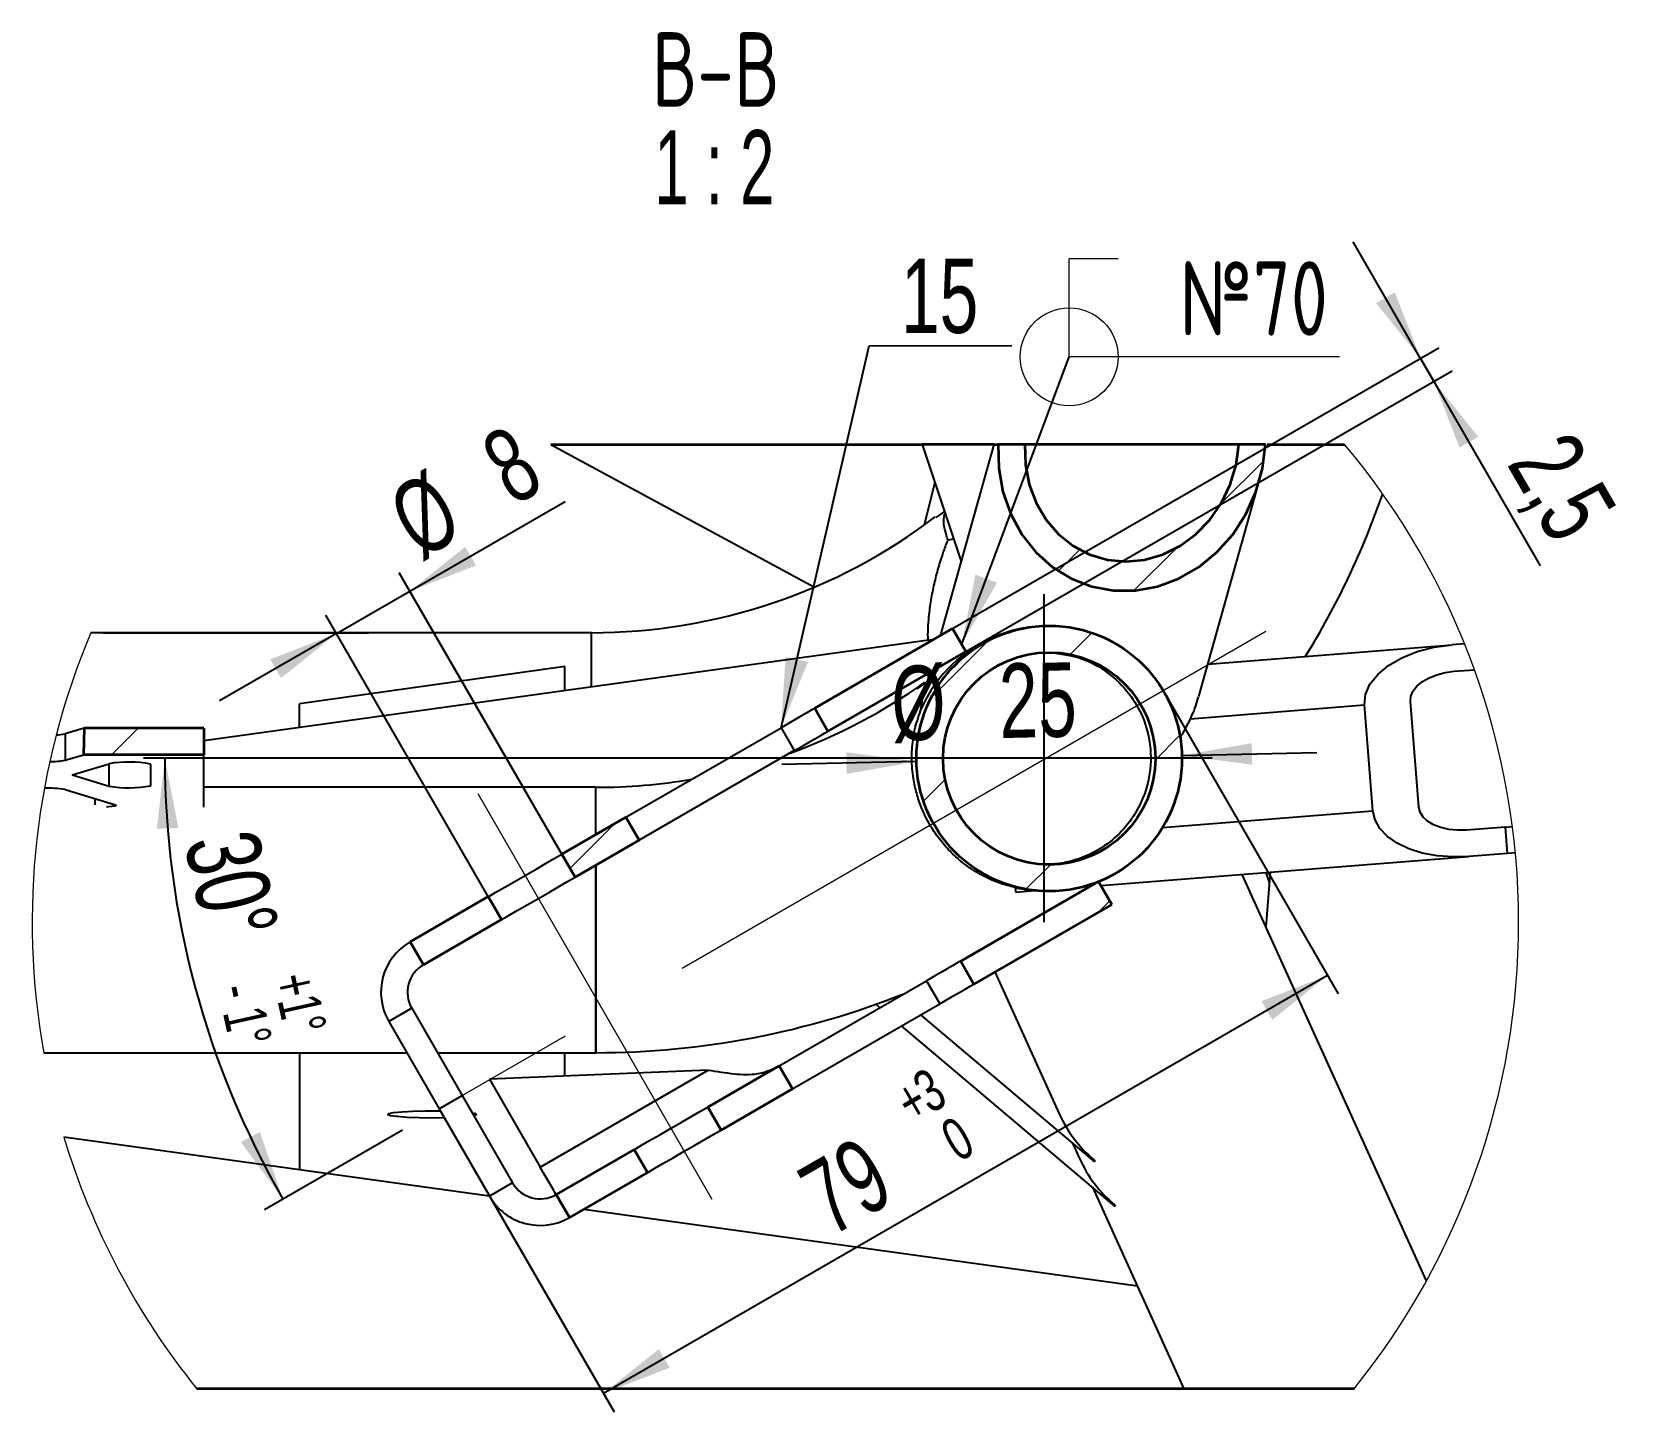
# Model space of a CAD drawing. Header units: millimetres. Extents: x -1160 to 841, y -1082 to 594.
# Drawn here: x 69.3 to 145.1, y 153.5 to 218.4 of the extents above; entities that cross this region are included whole.
import ezdxf

# ---------------------------------------------------------------- set-up
doc = ezdxf.new("R2010")
doc.units = ezdxf.units.MM
doc.header["$PDSIZE"] = -1
doc.linetypes.add('CENTERX2', pattern=[20.32, 12.7, -2.54, 2.54, -2.54])
doc.layers.add('FORMAT', color=7, linetype='Continuous')
doc.styles.add('SLDTEXTSTYLE0', font='TXT', dxfattribs={"width": 0.7, "bigfont": 'bigfont'})
doc.styles.add('SLDTEXTSTYLE1', font='TXT', dxfattribs={"width": 0.7})
doc.styles.add('SLDTEXTSTYLE3', font='TXT', dxfattribs={"width": 0.62})
doc.dimstyles.new('SLDDIMSTYLE12', dxfattribs={"dimtxt": 3.5, "dimasz": 3.302, "dimexe": 0, "dimexo": 0.0625, "dimgap": 0.875, "dimtad": 1, "dimdec": 4, "dimlfac": 2, "dimzin": 12, "dimdsep": 46, "dimtxsty": 'SLDTEXTSTYLE1', "dimsah": 1, "dimcen": 0.09, "dimazin": 3, "dimtol": 1, "dimtp": 1, "dimtm": 1, "dimtfac": 1, "dimtofl": 0, "dimtmove": 0, "dimatfit": 3, "dimfxl": 0, "dimfrac": 2, "dimtolj": 1, "dimtzin": 12, "dimarcsym": 0})
doc.dimstyles.new('SLDDIMSTYLE13', dxfattribs={"dimtxt": 3.5, "dimasz": 3.302, "dimexe": 0, "dimexo": 0.0625, "dimgap": 0.875, "dimtad": 1, "dimdec": 0, "dimlfac": 2, "dimrnd": 1e-09, "dimzin": 12, "dimdsep": 46, "dimtxsty": 'SLDTEXTSTYLE1', "dimsah": 1, "dimcen": 0.09, "dimadec": 0, "dimazin": 3, "dimtol": 1, "dimtp": 3, "dimtfac": 1, "dimtdec": 0, "dimtofl": 0, "dimtmove": 0, "dimatfit": 3, "dimfxl": 0, "dimfrac": 2, "dimtolj": 1, "dimarcsym": 0})
doc.dimstyles.new('SLDDIMSTYLE14', dxfattribs={"dimtxt": 3.5, "dimasz": 3.302, "dimexe": 0, "dimexo": 0.0625, "dimgap": 0.875, "dimtad": 1, "dimdec": 0, "dimlfac": 2, "dimrnd": 1e-09, "dimzin": 12, "dimdsep": 46, "dimtxsty": 'SLDTEXTSTYLE1', "dimsah": 1, "dimcen": 0.09, "dimadec": 0, "dimazin": 3, "dimtfac": 1, "dimtdec": 0, "dimtmove": 0, "dimatfit": 0, "dimfxl": 0, "dimfrac": 2, "dimtolj": 1, "dimtzin": 12, "dimarcsym": 0})
doc.dimstyles.new('SLDDIMSTYLE15', dxfattribs={"dimtxt": 3.5, "dimasz": 3.302, "dimexe": 0, "dimexo": 0.0625, "dimgap": 0.875, "dimtad": 1, "dimdec": 0, "dimlfac": 2, "dimrnd": 1e-09, "dimzin": 12, "dimdsep": 46, "dimtxsty": 'SLDTEXTSTYLE1', "dimsah": 1, "dimcen": 0, "dimadec": 0, "dimazin": 3, "dimtfac": 1, "dimtdec": 0, "dimtofl": 0, "dimtmove": 0, "dimatfit": 3, "dimfxl": 0, "dimfrac": 2, "dimtolj": 1, "dimtzin": 12, "dimarcsym": 0})
doc.dimstyles.new('SLDDIMSTYLE16', dxfattribs={"dimtxt": 3.5, "dimasz": 3.302, "dimexe": 0, "dimexo": 0.0625, "dimgap": 0.875, "dimtad": 1, "dimdec": 1, "dimlfac": 2, "dimrnd": 1e-09, "dimzin": 12, "dimdsep": 46, "dimtxsty": 'SLDTEXTSTYLE1', "dimsah": 1, "dimcen": 0.09, "dimadec": 0, "dimazin": 3, "dimtfac": 1, "dimtdec": 1, "dimtmove": 0, "dimatfit": 0, "dimfxl": 0, "dimfrac": 2, "dimtolj": 1, "dimtzin": 12, "dimarcsym": 0})
doc.dimstyles.new('SLDDIMSTYLE3', dxfattribs={"dimtxt": 0.18, "dimasz": 3.302, "dimexe": 0, "dimexo": 0.0625, "dimgap": 0, "dimtad": 0, "dimtih": 1, "dimtoh": 1, "dimdec": 0, "dimrnd": 1e-09, "dimzin": 0, "dimdsep": 46, "dimtxsty": 'Standard', "dimsah": 1, "dimcen": 0.09, "dimadec": 0, "dimazin": 0, "dimtfac": 3.302, "dimtdec": 0, "dimtofl": 0, "dimtmove": 0, "dimatfit": 3, "dimfxl": 0, "dimfrac": 2, "dimtolj": 1, "dimtzin": 0, "dimarcsym": 0})
doc.dimstyles.new('SLDDIMSTYLE4', dxfattribs={"dimtxt": 0.18, "dimasz": 3.302, "dimexe": 0, "dimexo": 0.0625, "dimgap": 0, "dimtad": 0, "dimtih": 1, "dimtoh": 1, "dimdec": 0, "dimrnd": 1e-09, "dimzin": 0, "dimdsep": 46, "dimtxsty": 'Standard', "dimsah": 1, "dimcen": 0.09, "dimadec": 0, "dimazin": 0, "dimtfac": 3.302, "dimtdec": 0, "dimtofl": 0, "dimtmove": 0, "dimatfit": 3, "dimfxl": 0, "dimfrac": 2, "dimtolj": 1, "dimtzin": 0, "dimarcsym": 0})

# ---------------------------------------------------------------- blocks, each defined once
blk = doc.blocks.new('SW_HATCH_0')
at = {"color": 0, "linetype": 'Continuous', "lineweight": 18}
for p, q in [((12.948, 8.458), (10.946, 6.456)), ((4.267, 4.267), (3.262, 3.262)), ((8.833, 4.343), (6.831, 2.341)), ((0, 0), (-2.726, -2.726)), ((4.844, 0.353), (3.825, -0.665)), ((-40.053, -4.132), (-41.308, -5.387)), ((8.995, -4.475), (7.841, -5.63)), ((-2.061, -6.551), (-3.08, -7.57)), ((-17.614, -8.634), (-19.725, -10.744)), ((2.904, -10.567), (1.749, -11.721)), ((5.694, -12.266), (5.147, -12.813))]:
    blk.add_line(p, q, dxfattribs=at)
blk = doc.blocks.new('_D_44')
at = {"layer": 'FORMAT'}
for p, q in [((109.045, 184.237), (74.586, 184.237)), ((86.773, 166.723), (80.282, 162.976))]:
    blk.add_line(p, q, dxfattribs=at)
blk.add_arc((117.108, 184.237), 41.522, 180, 210, dxfattribs=at)
for points in [[(75.586, 184.237), (75.209, 180.917), (76.224, 180.957)], [(81.148, 163.476), (80.062, 166.635), (79.162, 166.162)]]:
    blk.add_solid(points, dxfattribs=at)
at = {"layer": 'FORMAT', "attachment_point": 1, "rotation": 282.48884, "style": 'SLDTEXTSTYLE1'}
for s, insert, char_height in [('30°', (79.906, 181.049), 3.5), ('-', (80.018, 173.809), 2), ('+', (82.607, 174.31), 2), ('1°', (82.837, 173.27), 2), ('1°', (80.264, 172.7), 2)]:
    blk.add_mtext(s, dxfattribs=dict(at, insert=insert, char_height=char_height))
blk = doc.blocks.new('_D_45')
at = {"layer": 'FORMAT'}
for p, q in [((122.743, 187.172), (130.843, 173.143)), ((130.343, 174.009), (96.243, 154.322)), ((88.505, 167.723), (96.743, 153.456))]:
    blk.add_line(p, q, dxfattribs=at)
for points in [[(130.343, 174.009), (127.229, 172.798), (127.737, 171.918)], [(96.243, 154.322), (99.357, 155.533), (98.849, 156.413)]]:
    blk.add_solid(points, dxfattribs=at)
at = {"layer": 'FORMAT', "attachment_point": 1, "rotation": 30, "style": 'SLDTEXTSTYLE1'}
for s, insert, char_height in [('3', (110.639, 169.205), 2), ('+', (109.778, 168.708), 2), ('0', (111.957, 166.922), 2), ('79', (105.193, 164.699), 3.5)]:
    blk.add_mtext(s, dxfattribs=dict(at, insert=insert, char_height=char_height))
blk = doc.blocks.new('_D_46')
at = {"layer": 'FORMAT'}
for p, q in [((87.127, 192.106), (94.443, 196.33)), ((94.28, 179.717), (86.627, 192.972)), ((83.667, 190.109), (87.127, 192.106)), ((90.82, 177.72), (83.167, 190.975)), ((83.667, 190.109), (78.168, 186.934))]:
    blk.add_line(p, q, dxfattribs=at)
for points in [[(87.127, 192.106), (90.24, 193.317), (89.732, 194.197)], [(83.667, 190.109), (80.554, 188.897), (81.062, 188.018)]]:
    blk.add_solid(points, dxfattribs=at)
at = {"layer": 'FORMAT', "char_height": 3.5, "attachment_point": 1, "rotation": 30, "style": 'SLDTEXTSTYLE1'}
for s, insert in [('8', (90.246, 199.117)), ('%%c', (85.851, 196.579))]:
    blk.add_mtext(s, dxfattribs=dict(at, insert=insert))
blk = doc.blocks.new('_D_47')
at = {"layer": 'FORMAT'}
for p, q in [((110.983, 184.084), (104.635, 183.939)), ((123.48, 184.367), (129.828, 184.512))]:
    blk.add_line(p, q, dxfattribs=at)
for points in [[(123.48, 184.367), (126.793, 183.935), (126.77, 184.95)], [(110.983, 184.084), (107.671, 184.516), (107.694, 183.501)]]:
    blk.add_solid(points, dxfattribs=at)
at = {"layer": 'FORMAT', "char_height": 3.5, "attachment_point": 1, "rotation": 1.30178, "style": 'SLDTEXTSTYLE1'}
for s, insert in [('%%c', (109.762, 188.569)), ('25', (114.836, 188.684))]:
    blk.add_mtext(s, dxfattribs=dict(at, insert=insert))
blk = doc.blocks.new('_D_48')
at = {"layer": 'FORMAT'}
for p, q in [((134.72, 203.066), (131.545, 208.565)), ((112.685, 190.343), (135.586, 203.566)), ((134.72, 203.066), (135.345, 201.983)), ((113.31, 189.261), (136.211, 202.483)), ((135.345, 201.983), (140.36, 193.297))]:
    blk.add_line(p, q, dxfattribs=at)
for points in [[(134.72, 203.066), (133.509, 206.179), (132.629, 205.671)], [(135.345, 201.983), (136.556, 198.869), (137.436, 199.377)]]:
    blk.add_solid(points, dxfattribs=at)
at = {"layer": 'FORMAT', "insert": (141.779, 199.864), "char_height": 3.5, "attachment_point": 1, "rotation": 300, "style": 'SLDTEXTSTYLE1'}
blk.add_mtext('2,5', dxfattribs=at)
blk = doc.blocks.new('SW_NOTE_27')
at = {"layer": 'FORMAT', "color": 0, "char_height": 3.5, "attachment_point": 2}
for s, insert, style in [('\\M+18442-\\M+18442', (3.172, 4.498), 'SLDTEXTSTYLE0'), ('1 : 2', (3.121, -0.116), 'SLDTEXTSTYLE3')]:
    blk.add_mtext(s, dxfattribs=dict(at, insert=insert, style=style))
blk = doc.blocks.new('SW_NOTE_28')
at = {"color": 0, "linetype": 'Continuous', "lineweight": 0}
for p, q in [((0, 0), (6.715, 0)), ((6.715, 0), (0, 0)), ((0, 0), (6.715, 0)), ((6.715, 0), (0, 0)), ((0, 0), (6.715, 0)), ((6.715, 0), (0, 0))]:
    blk.add_line(p, q, dxfattribs=at)
at = {"color": 0, "linetype": 'Continuous', "lineweight": 0, "insert": (3.313, 4.104), "char_height": 3.5, "attachment_point": 2, "style": 'SLDTEXTSTYLE1'}
blk.add_mtext('15', dxfattribs=at)
blk = doc.blocks.new('SW_WELDSYMBOL_47')
at = {"color": 0, "linetype": 'Continuous', "lineweight": 0}
for p, q in [((0, 0), (0, 4.614)), ((2.307, 4.614), (0, 4.614)), ((12.724, 0), (0, 0))]:
    blk.add_line(p, q, dxfattribs=at)
blk.add_circle((0, 0), 2.307, dxfattribs=at)
at = {"color": 0, "linetype": 'Continuous', "lineweight": 0, "insert": (5.2, 4.498), "char_height": 3.5, "attachment_point": 1, "style": 'SLDTEXTSTYLE0'}
blk.add_mtext('\\M+1878270', dxfattribs=at)

msp = doc.modelspace()

# ---------------------------------------------------------------- linework, layer by layer
at = {"color": 7, "linetype": 'Continuous', "lineweight": 25}
for p, q in [((93.765313, 199.021952), (106.18146, 192.298964)), ((111.247281, 199.021952), (113.082582, 193.506717)), ((114.630664, 199.021952), (112.099881, 190.005737)), ((111.842664, 197.232758), (111.341106, 195.216778)), ((124.280432, 187.146585), (127.139652, 197.332903)), ((112.29627, 195.861228), (111.894245, 195.58279)), ((112.732696, 194.558154), (112.465183, 194.51029)), ((95.674711, 190.149183), (72.105693, 190.149183)), ((72.674716, 190.149183), (85.174712, 190.149183)), ((95.674711, 187.589237), (95.674711, 190.149183)), ((117.500203, 190.469723), (117.459702, 190.471468)), ((111.79051, 189.827118), (77.424715, 185.054995)), ((124.709109, 188.673789), (136.203313, 189.578402)), ((136.789227, 189.624515), (136.203313, 189.578402)), ((94.424712, 188.552268), (81.924716, 186.792664)), ((94.424712, 187.415659), (94.424712, 188.552268)), ((111.616383, 188.283213), (111.286128, 187.106644)), ((136.301378, 188.332255), (137.254978, 188.407305)), ((111.49584, 187.853748), (110.992866, 187.507477)), ((81.924716, 185.679877), (81.924716, 186.792664)), ((111.188637, 186.537873), (111.288825, 187.105316)), ((123.886893, 186.101348), (132.08268, 186.746371)), ((132.474968, 181.761784), (132.08268, 186.746371)), ((134.633357, 181.931653), (134.241069, 186.91624)), ((71.782934, 185.660239), (70.886234, 185.386706)), ((97.294526, 181.457858), (104.60336, 185.677615)), ((104.60336, 185.677615), (105.228359, 184.595083)), ((70.886234, 185.386706), (70.886234, 184.141463)), ((70.886234, 184.141463), (71.751686, 184.405464)), ((77.424715, 181.939825), (77.424715, 184.405464)), ((105.228359, 184.595083), (97.919526, 180.375327)), ((71.224736, 183.45159), (72.963188, 183.981897)), ((71.224736, 183.45159), (72.963188, 182.921282)), ((74.924717, 182.945225), (74.924717, 183.957954)), ((70.886234, 182.761717), (73.260488, 182.037463)), ((95.884161, 182.869716), (77.424715, 182.869716)), ((95.884161, 180.643583), (95.884161, 182.869716)), ((138.714308, 180.998966), (136.889825, 180.855375)), ((138.714308, 180.998966), (139.046559, 181.025114)), ((138.812388, 179.752819), (138.714308, 180.998966)), ((119.669141, 178.246213), (136.987904, 179.609228)), ((138.812388, 179.752819), (136.987904, 179.609228)), ((139.185706, 179.782199), (138.812388, 179.752819)), ((95.884161, 176.619716), (95.884161, 179.200208)), ((95.884161, 179.200208), (95.884161, 170.369717)), ((127.638141, 178.873387), (127.435493, 176.296831)), ((127.599755, 178.385316), (127.442466, 178.857986)), ((118.812258, 178.178775), (119.162763, 178.20636)), ((134.996319, 159.624715), (126.314277, 178.769196)), ((115.664365, 177.93103), (116.563151, 178.001766)), ((116.73546, 177.999095), (116.525123, 178.005602)), ((116.735244, 177.991083), (116.962241, 177.981304)), ((95.884161, 170.369717), (95.884161, 176.619716)), ((104.513208, 169.748435), (111.458758, 173.758448)), ((111.458758, 173.758448), (112.083757, 172.675917)), ((114.674034, 174.171416), (117.704259, 167.489568)), ((110.169137, 173.013889), (110.130536, 173.046459)), ((87.213019, 172.461871), (86.130487, 171.83687)), ((87.213019, 172.461871), (89.588018, 168.348249)), ((105.138207, 168.665903), (112.083757, 172.675917)), ((109.255204, 172.486227), (109.063009, 172.648373)), ((119.387442, 165.236745), (111.184875, 172.156949)), ((86.130487, 171.83687), (88.505486, 167.72325)), ((120.3414, 163.133212), (110.270942, 171.629288)), ((69.881858, 170.369717), (86.977543, 170.369717)), ((81.924716, 170.369717), (81.924716, 164.850489)), ((88.420922, 170.369717), (95.884161, 170.369717)), ((94.424712, 169.270508), (94.424712, 170.369717)), ((101.171458, 169.551125), (90.872893, 169.122776)), ((90.872893, 169.122776), (93.262056, 164.984629)), ((93.262056, 164.984629), (101.171458, 169.551125)), ((88.505486, 167.72325), (89.588018, 168.348249)), ((89.588018, 168.348249), (91.963018, 164.234629)), ((88.505486, 167.72325), (90.880485, 163.60963)), ((88.750141, 167.299495), (88.17471, 167.292962)), ((90.882221, 163.606627), (70.833901, 166.390589)), ((118.315974, 166.140706), (118.658217, 165.386036)), ((119.354295, 165.309839), (119.387442, 165.236745)), ((91.963018, 164.234629), (90.880485, 163.60963)), ((119.269924, 164.037174), (123.575995, 154.541998)), ((121.386143, 159.370773), (95.310265, 162.991736)), ((120.308252, 163.206308), (120.3414, 163.133212))]:
    msp.add_line(p, q, dxfattribs=at)
at = {"color": 7, "linetype": 'Continuous', "lineweight": 35}
for p, q in [((93.765313, 199.021952), (94.108859, 199.021952)), ((94.108859, 199.021952), (111.247281, 199.021952)), ((114.630664, 199.021952), (111.247281, 199.021952)), ((114.630664, 199.021952), (114.827829, 199.021952)), ((116.086709, 199.021952), (114.827829, 199.021952)), ((126.157711, 199.021952), (116.086709, 199.021952)), ((127.41659, 199.021952), (126.157711, 199.021952)), ((127.504097, 199.021952), (131.138781, 199.021952)), ((112.684803, 190.343441), (106.189611, 186.593441)), ((112.684803, 190.343441), (113.309803, 189.260909)), ((113.309803, 189.260909), (106.81461, 185.510909)), ((106.189611, 186.593441), (106.81461, 185.510909)), ((71.782934, 185.660239), (71.751686, 184.405464)), ((77.424715, 185.660239), (71.782934, 185.660239)), ((77.424715, 185.660239), (77.424715, 184.405464)), ((77.424715, 184.405464), (71.751686, 184.405464)), ((97.294526, 181.457858), (94.279522, 179.717146)), ((97.919526, 180.375327), (97.294526, 181.457858)), ((97.919526, 180.375327), (94.904522, 178.634615)), ((94.279522, 179.717146), (94.904522, 178.634615)), ((119.559804, 178.435591), (113.064612, 174.685591)), ((119.559804, 178.435591), (120.184804, 177.353059)), ((90.819905, 177.719735), (87.137053, 175.593441)), ((91.444904, 176.637203), (90.819905, 177.719735)), ((120.184804, 177.353059), (113.689611, 173.60306)), ((91.444904, 176.637203), (87.762052, 174.510909)), ((87.762052, 174.510909), (87.137053, 175.593441)), ((113.064612, 174.685591), (113.689611, 173.60306)), ((104.513208, 169.748435), (101.15646, 167.810414)), ((104.513208, 169.748435), (105.138207, 168.665903)), ((105.138207, 168.665903), (101.78146, 166.727884)), ((101.15646, 167.810414), (101.78146, 166.727884)), ((97.692969, 165.810768), (94.012054, 163.68559)), ((98.317968, 164.728236), (97.692969, 165.810768)), ((98.317968, 164.728236), (94.637053, 162.60306)), ((94.637053, 162.60306), (94.012054, 163.68559)), ((123.575995, 154.541998), (77.092143, 154.541998)), ((131.585786, 154.541998), (123.575995, 154.541998))]:
    msp.add_line(p, q, dxfattribs=at)
at = {"color": 8, "linetype": 'Continuous', "lineweight": 25}
for p, q in [((72.963188, 182.921282), (72.963188, 183.981897)), ((72.298961, 182.037264), (72.298961, 182.330772)), ((122.574242, 180.98258), (132.474968, 181.761784))]:
    msp.add_line(p, q, dxfattribs=at)
at = {"color": 7, "linetype": 'Continuous', "lineweight": 35, "flags": 128}
for points in [[(114.827829, 199.021952), (114.855962, 197.885307), (115.055027, 196.779668), (115.419584, 195.735192), (115.939694, 194.78037), (116.601171, 193.941248), (117.385971, 193.240714), (118.272687, 192.697877), (119.237127, 192.327544), (120.252984, 192.139817), (121.292556, 192.139817), (122.327486, 192.327544), (123.32953, 192.697877), (124.271373, 193.240714), (125.12731, 193.941248), (125.873992, 194.78037), (126.491064, 195.735192), (126.961688, 196.779668), (127.273033, 197.885307), (127.41659, 199.021952)], [(116.086709, 199.021952), (116.114499, 198.062619), (116.294446, 197.132435), (116.621079, 196.259663), (117.084483, 195.470822), (117.670568, 194.78988), (118.361527, 194.237528), (119.136373, 193.830548), (119.97156, 193.581306), (120.841699, 193.497375), (121.720368, 193.581306), (122.580866, 193.830548), (123.397032, 194.237528), (124.144087, 194.78988), (124.799321, 195.470822), (125.342833, 196.259663), (125.758099, 197.132435), (126.032504, 198.062619), (126.157711, 199.021952)]]:
    msp.add_lwpolyline(points, dxfattribs=at)
at = {"color": 7, "linetype": 'Continuous', "lineweight": 25, "flags": 128}
for points in [[(132.08268, 186.746371), (132.127354, 187.239121), (132.336209, 187.725991), (132.701213, 188.188271), (133.208329, 188.608195), (133.838097, 188.969626), (134.566287, 189.258675), (135.364914, 189.464234), (136.203313, 189.578402)], [(134.241069, 186.91624), (134.263406, 187.162615), (134.367833, 187.40605), (134.550328, 187.63719), (134.803901, 187.847152), (135.118777, 188.027867), (135.482872, 188.172392), (135.882179, 188.275171), (136.301378, 188.332255)], [(106.189611, 186.593441), (106.145891, 186.568198), (106.019141, 186.49502), (105.822163, 186.381294), (105.574848, 186.238504), (105.302157, 186.081067), (105.031634, 185.92488), (104.790585, 185.785711), (104.60336, 185.677615)], [(105.228359, 184.595083), (105.415585, 184.70318), (105.656633, 184.842348), (105.927156, 184.998535), (106.199848, 185.155973), (106.447162, 185.298763), (106.644141, 185.412488), (106.77089, 185.485667), (106.81461, 185.510909)], [(73.260488, 182.037463), (73.297853, 182.017629), (73.282087, 181.997576), (73.214034, 181.97837), (73.097313, 181.961035), (72.938131, 181.946491), (72.832862, 181.939825)], [(136.889825, 180.855375), (136.466855, 180.84618), (136.056373, 180.885227), (135.674158, 180.971015), (135.334889, 181.100248), (135.051603, 181.267959), (134.835193, 181.467704), (134.693975, 181.691806), (134.633357, 181.931653)], [(136.987904, 179.609228), (136.235321, 179.588098), (135.499651, 179.643335), (134.80323, 179.773264), (134.167234, 179.973935), (133.610988, 180.239252), (133.151392, 180.561154), (132.802392, 180.929859), (132.574612, 181.334163), (132.474968, 181.761784)], [(90.819905, 177.719735), (90.925584, 177.780747), (91.180185, 177.927742), (91.560366, 178.147242), (92.031272, 178.419118), (92.549714, 178.718441), (93.068155, 179.017763), (93.539061, 179.289639), (93.919242, 179.509139), (94.173843, 179.656134), (94.279522, 179.717146)], [(91.444904, 176.637203), (91.550583, 176.698216), (91.805184, 176.845211), (92.185365, 177.06471), (92.656272, 177.336586), (93.174713, 177.635909), (93.693154, 177.935232), (94.164061, 178.207108), (94.544241, 178.426607), (94.798843, 178.573602), (94.904522, 178.634615)], [(115.664365, 177.93103), (115.664104, 177.93436), (115.663314, 177.94434), (115.662011, 177.960945), (115.660185, 177.98413), (115.657846, 178.013832), (115.655, 178.049973), (115.651662, 178.092455), (115.647825, 178.141167)], [(113.064612, 174.685591), (113.019454, 174.659517), (112.888674, 174.584014), (112.685928, 174.466956), (112.432348, 174.320552), (112.154389, 174.160072), (111.881042, 174.002255), (111.640813, 173.863558), (111.458758, 173.758448)], [(112.083757, 172.675917), (112.265812, 172.781026), (112.506041, 172.919723), (112.779388, 173.077541), (113.057347, 173.238021), (113.310928, 173.384423), (113.513673, 173.501481), (113.644453, 173.576985), (113.689611, 173.60306)], [(88.17471, 167.292962), (87.555731, 167.300545), (86.991744, 167.322619), (86.53287, 167.357222), (86.219879, 167.401281), (86.080583, 167.450881), (86.127365, 167.501612), (86.356061, 167.548972), (86.746352, 167.588747), (87.263556, 167.617405), (87.861726, 167.632401), (88.487702, 167.632401), (88.558497, 167.631433)], [(90.054857, 167.53966), (90.222063, 167.501612), (90.268837, 167.450881), (90.134191, 167.402251)], [(97.692969, 165.810768), (97.785654, 165.864282), (98.03501, 166.008246), (98.417187, 166.228896), (98.895671, 166.505147), (99.424714, 166.810591), (99.953758, 167.116037), (100.432242, 167.392286), (100.814419, 167.612939), (101.063768, 167.756901), (101.15646, 167.810414)], [(98.317968, 164.728236), (98.410661, 164.78175), (98.660009, 164.925713), (99.042187, 165.146364), (99.52067, 165.422615), (100.049714, 165.728059), (100.578757, 166.033505), (101.057241, 166.309754), (101.439418, 166.530406), (101.688767, 166.674368), (101.78146, 166.727884)], [(94.012054, 163.68559), (93.997644, 163.710552), (93.954968, 163.784475), (93.885655, 163.904518), (93.792381, 164.066071), (93.67873, 164.262923), (93.549067, 164.487509), (93.408371, 164.731199), (93.262056, 164.984629)]]:
    msp.add_lwpolyline(points, dxfattribs=at)
at = {"color": 7, "linetype": 'Continuous', "lineweight": 35}
for centre, radius in [((117.231367, 184.22556), 6.250073), ((117.231337, 184.225562), 5.000062)]:
    msp.add_circle(centre, radius, dxfattribs=at)
at = {"color": 7, "linetype": 'Continuous', "lineweight": 18}
for centre, radius, start, end in [((104.33887, 176.510368), 35.000095, 0.00005164, 40.02983034), ((104.339032, 176.510394), 35.000067, 157.06547615, 190.10470586), ((104.338888, 176.510427), 35.000077, 321.12171592, 359.99995457), ((104.33891, 176.510365), 34.999936, 196.80629671, 218.87833972)]:
    msp.add_arc(centre, radius, start, end, dxfattribs=at)
at = {"color": 7, "linetype": 'Continuous', "lineweight": 25}
for centre, radius, start, end in [((96.298319, 209.385033), 38.774304, 328.30882879, 340.88901682), ((95.674715, 216.899175), 26.749992, 269.9999901, 307.24816335), ((117.206458, 183.909632), 6.566721, 87.78985985, 156.40703542), ((95.884231, 209.619577), 26.749844, 290.00563074, 305.4082722), ((116.987672, 189.28027), 7.596367, 327.62158505, 335.26138845), ((70.410342, 187.673222), 2.335515, 271.47887729, 281.75710079), ((70.20334, 188.002689), 3.921149, 269.4792184, 280.02957773), ((73.878913, 178.641648), 5.418193, 78.87108585, 99.73022379), ((70.08587, 177.949564), 4.878257, 80.55693061, 92.02772406), ((73.878913, 188.261531), 5.418193, 260.26977621, 281.12891415), ((95.883925, 209.62248), 26.752763, 270.00050643, 279.73371762), ((88.512064, 173.21187), 2.750006, 120.00018983, 209.99992624), ((88.512052, 173.211874), 1.499997, 120.00006312, 210.00017657), ((95.88415, 209.619781), 39.250064, 270.00001678, 291.75252698), ((123.354352, 170.052242), 6.204099, 204.39729754, 229.85349917), ((124.308286, 167.948693), 6.204071, 204.39724005, 229.85355666), ((93.262056, 164.984631), 1.500001, 210.00003757, 299.99989753), ((93.262053, 164.984625), 2.749996, 209.99993316, 300.00005558)]:
    msp.add_arc(centre, radius, start, end, dxfattribs=at)
for points, knots in [([(112.465183, 194.51029), (112.433523, 194.606063), (112.305072, 194.994643), (112.22931, 195.429239), (112.300261, 195.735756), (112.301344, 195.740434)], [0, 0, 0, 0, 0.2436246635, 0.9884563268, 1, 1, 1, 1]), ([(111.527639, 189.790616), (111.52478, 189.976222), (111.519078, 190.346437), (111.575338, 190.98038), (111.66681, 191.685205), (111.819187, 192.454523), (112.008897, 193.200992), (112.227977, 193.872441), (112.376464, 194.30923), (112.462066, 194.499848), (112.466889, 194.510586)], [0, 0, 0, 0, 0.114916716, 0.229215918, 0.393820501, 0.555067548, 0.714759022, 0.870559625, 0.992707962, 1, 1, 1, 1]), ([(117.229106, 189.225647), (117.755122, 189.157025), (118.737395, 189.028882), (120.029829, 188.305515), (121.014413, 187.350003), (121.696021, 186.167784), (122.05466, 184.810995), (122.014393, 183.536198), (121.709522, 182.452122), (121.262492, 181.541212), (120.560907, 180.653387), (119.5678, 179.878128), (118.508347, 179.427742), (117.55652, 179.234257), (117.031608, 179.24672), (116.797136, 179.252288)], [0, 0, 0, 0, 0.100710629, 0.188065338, 0.278124121, 0.360684847, 0.446233722, 0.543824189, 0.60075226, 0.660925372, 0.737007622, 0.815445768, 0.899683306, 0.955189744, 1, 1, 1, 1]), ([(123.886893, 186.101348), (123.977115, 186.300994), (124.129047, 186.637191), (124.225722, 186.992931), (124.264987, 187.13742)], [0, 0, 0, 0, 0.593835971, 1, 1, 1, 1]), ([(115.666719, 178.150379), (115.451187, 178.196734), (115.06131, 178.280585), (114.562387, 178.481092), (114.015898, 178.739198), (113.52104, 179.041401), (113.071732, 179.384719), (112.667954, 179.738137), (112.309471, 180.115667), (111.986508, 180.527154), (111.688185, 180.960668), (111.431565, 181.420326), (111.223547, 181.892452), (111.052781, 182.35316), (110.925637, 182.813248), (110.831328, 183.316982), (110.76218, 183.89126), (110.755283, 184.502082), (110.819998, 185.149928), (110.93098, 185.801098), (111.110447, 186.280718), (111.219848, 186.573089)], [0, 0, 0, 0, 0.0608797495, 0.110125897, 0.1483058154, 0.2281144105, 0.2698843924, 0.3046622852, 0.3765116903, 0.4134944791, 0.4493148899, 0.5220428935, 0.5587032511, 0.5919873208, 0.65793014, 0.6904414477, 0.7337255766, 0.8178641419, 0.8586980834, 0.913863857, 1, 1, 1, 1]), ([(115.647825, 178.141167), (115.772611, 178.114746), (115.987866, 178.069171), (116.279761, 178.028484), (116.45951, 178.009916), (116.548171, 178.002978), (116.562455, 178.001823), (116.563151, 178.001766)], [0, 0, 0, 0, 0.412807406, 0.712088415, 0.953602723, 0.997741364, 1, 1, 1, 1]), ([(101.171458, 169.551125), (101.575766, 169.485859), (102.347152, 169.361337), (103.469027, 169.301017), (104.111215, 169.56506), (104.404362, 169.685591)], [0, 0, 0, 0, 0.374467858, 0.714455708, 1, 1, 1, 1])]:
    msp.add_open_spline(points, degree=3, knots=knots, dxfattribs=at)
at = {"color": 7, "linetype": 'Continuous', "lineweight": 0}
msp.add_point((122.743232, 187.17207), dxfattribs=at)
at = {"layer": 'FORMAT'}
for p, q in [((116.972099, 191.962953), (116.972099, 176.5104)), ((124.899699, 184.236676), (109.0445, 184.236676))]:
    msp.add_line(p, q, dxfattribs=at)
at = {"layer": 'FORMAT', "linetype": 'CENTERX2', "lineweight": 18, "ltscale": 2.5}
for p, q in [((127.441289, 190.202847), (86.773435, 166.72325)), ((90.324136, 182.575495), (101.352574, 163.47367))]:
    msp.add_line(p, q, dxfattribs=at)

# ---------------------------------------------------------------- block references
at = {"color": 7, "linetype": 'Continuous', "lineweight": 0}
for name, p in [('SW_NOTE_28', (108.759124, 203.664073)), ('SW_WELDSYMBOL_47', (118.17161, 203.143603))]:
    msp.add_blockref(name, p, dxfattribs=at)
at = {"color": 7, "linetype": 'Continuous', "lineweight": 18}
msp.add_blockref('SW_HATCH_0', (114.390249, 189.792561), dxfattribs=at)
at = {"layer": 'FORMAT'}
msp.add_blockref('SW_NOTE_27', (98.345343, 213.934064), dxfattribs=at)

# ---------------------------------------------------------------- dimensions: what is measured, and where the dimension line sits
for base, p1, p2, angle, dimstyle, picture, middle in [((135.345307, 201.983113), (112.684804, 190.343441), (113.309804, 189.260909), 300, 'SLDDIMSTYLE16', '_D_48', (139.115907, 195.452242)), ((96.242932, 154.321598), (122.743232, 187.17207), (88.505485, 167.72325), 30, 'SLDDIMSTYLE13', '_D_45', (111.021345, 162.853919))]:
    dim = msp.add_linear_dim(base=base, p1=p1, p2=p2, angle=angle, dimstyle=dimstyle, dxfattribs=at)
    dim.commit()
    dim.dimension.update_dxf_attribs({"geometry": picture, "text_midpoint": middle, "dimtype": 160})
dim = msp.add_linear_dim(base=(87.126862, 192.105917), p1=(90.819904, 177.719735), p2=(94.279522, 179.717146), angle=30, text='%%c<>', dimstyle='SLDDIMSTYLE14', dxfattribs=at)
dim.commit()
dim.dimension.update_dxf_attribs({"geometry": '_D_46', "text_midpoint": (91.275085, 194.500894), "dimtype": 160})
dim = msp.add_angular_dim_2l(base=(77.000362, 173.48998), line1=((109.0445, 184.236676), (124.899699, 184.236676)), line2=((86.773434, 166.72325), (127.441288, 190.202847)), dimstyle='SLDDIMSTYLE12', dxfattribs=at)
dim.commit()
dim.dimension.update_dxf_attribs({"geometry": '_D_44', "text_midpoint": (76.568021, 175.257557), "dimtype": 162})
dim = msp.add_diameter_dim_2p(p1=(110.983258, 184.083506), p2=(123.480031, 184.367485), text='%%c25', dimstyle='SLDDIMSTYLE15', dxfattribs=at)
dim.commit()
dim.dimension.update_dxf_attribs({"geometry": '_D_47', "text_midpoint": (114.515844, 184.163791), "dimtype": 163})

# ---------------------------------------------------------------- leaders
at = {"color": 7, "linetype": 'Continuous', "lineweight": 0}
for points, dimstyle in [([(104.603356, 185.677615), (108.759124, 203.664073)], 'SLDDIMSTYLE3'), ([(113.111837, 189.603797), (118.17161, 203.143603)], 'SLDDIMSTYLE4')]:
    msp.add_leader(points, dimstyle=dimstyle, dxfattribs=at)

doc.saveas('drawing.dxf')
